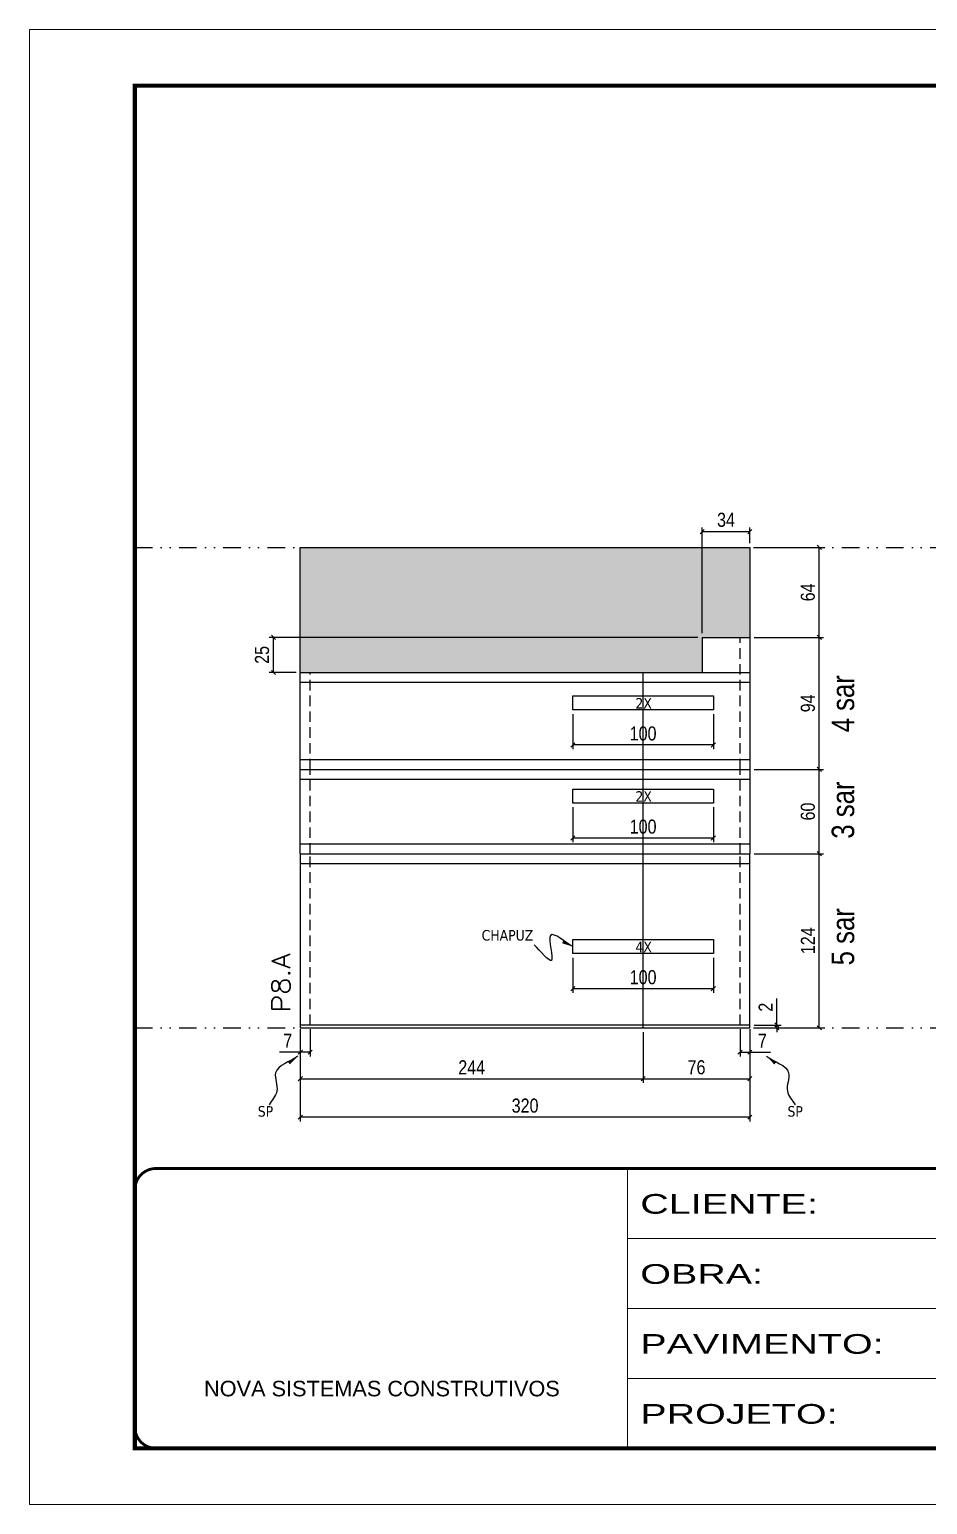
# Model space of a CAD drawing. Extents: x 14400 to 27878, y -21631 to 6985.
# Drawn here: x 19182 to 19821, y 2489 to 3539 of the extents above; entities that cross this region are included whole.
import ezdxf

# ---------------------------------------------------------------- set-up
doc = ezdxf.new("R2010")
doc.units = 0
for name, pattern in [('CONTINUO', [0]), ('DASHED', [0.75, 0.5, -0.25]), ('DIVIDE2', [0.625, 0.25, -0.125, 0, -0.125, 0, -0.125]), ('HIDDEN', [0.375, 0.25, -0.125])]:
    doc.linetypes.add(name, pattern=pattern)
for name, color, linetype in [('COTA', 241, 'Continuous'), ('NOMENCLATURA', 7, 'Continuous'), ('Nível', 160, 'Continuous'), ('Painéis', 200, 'Continuous'), ('SARR_2.2x10', 60, 'Continuous'), ('SARR_2.2x7', 40, 'Continuous'), ('Sarrafo de Pressão', 42, 'HIDDEN'), ('texto', 7, 'Continuous')]:
    doc.layers.add(name, color=color, linetype=linetype)
for name, color, linetype, lineweight in [('Folhas', 255, 'Continuous', 9), ('SARRAFO DE PRESSAO', 251, 'DASHED', 9), ('Texto Seção', 7, 'Continuous', 15)]:
    doc.layers.add(name, color=color, linetype=linetype, lineweight=lineweight)
doc.styles.add('ARIAL', font='arial.ttf')
doc.styles.add('ARIAL_NARROW', font='ARIALN.TTF', dxfattribs={"height": 0.2})
doc.styles.add('COTA TECNICA', font='techl___.ttf', dxfattribs={"height": 10})
doc.styles.add('COTA TECNICA-50', font='techl___.ttf', dxfattribs={"height": 10})
doc.styles.add('REGUA-120', font='ROMANS.shx', dxfattribs={"height": 15})
doc.styles.get("Standard").update_dxf_attribs({"font": 'arial.ttf'})
doc.styles.add('Tecnologia', font='')
doc.styles.get('Tecnologia').set_extended_font_data('Forgotten Futurist')
doc.dimstyles.new('COTA PAINEL-50', dxfattribs={"dimtxt": 10, "dimasz": 3, "dimexe": 3, "dimexo": 3, "dimgap": 3, "dimtad": 1, "dimdec": 1, "dimzin": 12, "dimdsep": 46, "dimtxsty": 'COTA TECNICA-50', "dimblk1": 'OBLIQUE', "dimblk2": 'OBLIQUE', "dimsah": 1, "dimcen": 0.9, "dimclrd": 4, "dimclre": 4, "dimclrt": 240, "dimadec": 1, "dimazin": 3, "dimtfac": 1, "dimtdec": 1, "dimtmove": 0, "dimatfit": 3, "dimfxl": 1, "dimtolj": 1, "dimtzin": 12, "dimarcsym": 0})
doc.dimstyles.new('PAINEL', dxfattribs={"dimtxt": 10, "dimasz": 3, "dimexe": 3, "dimexo": 3, "dimgap": 3, "dimtad": 1, "dimdec": 1, "dimzin": 12, "dimdsep": 46, "dimtxsty": 'COTA TECNICA', "dimblk1": 'OBLIQUE', "dimblk2": 'OBLIQUE', "dimsah": 1, "dimcen": 0.9, "dimclrd": 4, "dimclre": 4, "dimclrt": 240, "dimadec": 1, "dimazin": 3, "dimtfac": 1, "dimtdec": 1, "dimtmove": 0, "dimatfit": 3, "dimfxl": 1, "dimtolj": 1, "dimtzin": 12, "dimarcsym": 0})
doc.dimstyles.get("Standard").update_dxf_attribs({"dimtxt": 0.18, "dimasz": 0.18, "dimexe": 0.18, "dimexo": 0.0625, "dimgap": 0.09, "dimtad": 0, "dimtih": 1, "dimtoh": 1, "dimdec": 4, "dimzin": 0, "dimdsep": 46, "dimtxsty": 'Standard', "dimcen": 0.09, "dimadec": 0, "dimazin": 0, "dimtfac": 1, "dimtdec": 4, "dimtofl": 0, "dimtmove": 0, "dimatfit": 3, "dimfxl": 1, "dimtolj": 1, "dimtzin": 0, "dimarcsym": 0})

# ---------------------------------------------------------------- blocks, each defined once
blk = doc.blocks.new('9999999999')
at = {"color": 30, "linetype": 'CONTINUO'}
for p, q in [((98564.6, 34230.2), (98564.6, 34429.4)), ((98564.6, 34379.6), (99584, 34379.6)), ((98564.6, 34329.8), (99488, 34329.8)), ((98564.6, 34280), (99488, 34280))]:
    blk.add_line(p, q, dxfattribs=at)
at = {"color": 30, "linetype": 'CONTINUO', "const_width": 2}
blk.add_lwpolyline([(99584, 34230.2), (99584, 34414.4, 0.414214), (99569, 34429.4), (98229, 34429.4, 0.414214), (98214, 34414.4), (98214, 34245.2, 0.414214), (98229, 34230.2), (99584, 34230.2)], format="xyb", dxfattribs=at)
at = {"layer": 'Folhas'}
blk.add_lwpolyline([(98139, 34190.2), (99624, 34190.2), (99624, 35240.2), (98139, 35240.2)], close=True, dxfattribs=at)
at = {"layer": 'Folhas', "color": 30, "const_width": 3}
blk.add_lwpolyline([(98214, 34230.2), (99584, 34230.2), (99584, 35200.2), (98214, 35200.2)], close=True, dxfattribs=at)
at = {"color": 7, "linetype": 'Continuous', "ltscale": 5, "style": 'ARIAL'}
blk.add_text('NOVA SISTEMAS CONSTRUTIVOS', height=11.059, dxfattribs=at).set_placement((98263.2, 34267.2))
at = {"layer": 'Folhas', "color": 7, "style": 'Tecnologia', "width": 1.5}
for s, p in [('CLIENTE:', (98573.7, 34397.2)), ('OBRA:', (98573.7, 34347.3)), ('PAVIMENTO:', (98573.7, 34297.5)), ('PROJETO:', (98573.7, 34247.7))]:
    blk.add_text(s, height=14, dxfattribs=at).set_placement(p)
blk = doc.blocks.new('_Oblique')
at = {"color": 0, "linetype": 'ByBlock', "lineweight": -2}
blk.add_line((-0.5, -0.5), (0.5, 0.5), dxfattribs=at)
blk = doc.blocks.new('*D4165')
at = {"layer": 'COTA', "color": 4, "lineweight": -2, "transparency": 16777216}
for p, q in [((19374.7, 2827.3), (19374.7, 2761.7)), ((19694.7, 2827.3), (19694.7, 2761.7)), ((19694.7, 2764.7), (19374.7, 2764.7))]:
    blk.add_line(p, q, dxfattribs=at)
at = {"layer": 'Defpoints', "color": 0, "transparency": 16777216}
for p in [(19374.7, 2830.3), (19694.7, 2830.3), (19374.7, 2764.7)]:
    blk.add_point(p, dxfattribs=at)
at = {"layer": 'COTA', "color": 4, "lineweight": -2, "transparency": 16777216, "xscale": 3, "yscale": 3, "zscale": 3, "rotation": 180}
blk.add_blockref('_Oblique', (19374.7, 2764.7), dxfattribs=at)
at = {"layer": 'COTA', "color": 4, "lineweight": -2, "transparency": 16777216, "xscale": 3, "yscale": 3, "zscale": 3}
blk.add_blockref('_Oblique', (19694.7, 2764.7), dxfattribs=at)
at = {"layer": 'COTA', "color": 240, "transparency": 16777216, "insert": (19534.7, 2772.9), "char_height": 10, "attachment_point": 5, "style": 'COTA TECNICA'}
blk.add_mtext('\\A1;320', dxfattribs=at)
blk = doc.blocks.new('*D4166')
at = {"layer": 'COTA', "color": 4, "lineweight": -2, "transparency": 16777216}
for p, q in [((19687.7, 2827.3), (19687.7, 2808)), ((19694.7, 2825.3), (19694.7, 2808)), ((19687.7, 2811), (19694.7, 2811)), ((19694.7, 2811), (19709.4, 2811))]:
    blk.add_line(p, q, dxfattribs=at)
at = {"layer": 'Defpoints', "color": 0, "transparency": 16777216}
for p in [(19687.7, 2830.3), (19694.7, 2828.3), (19694.7, 2811)]:
    blk.add_point(p, dxfattribs=at)
at = {"layer": 'COTA', "color": 4, "lineweight": -2, "transparency": 16777216, "xscale": 3, "yscale": 3, "zscale": 3, "rotation": 180}
blk.add_blockref('_Oblique', (19687.7, 2811), dxfattribs=at)
at = {"layer": 'COTA', "color": 4, "lineweight": -2, "transparency": 16777216, "xscale": 3, "yscale": 3, "zscale": 3}
blk.add_blockref('_Oblique', (19694.7, 2811), dxfattribs=at)
at = {"layer": 'COTA', "color": 240, "transparency": 16777216, "insert": (19703.6, 2819.1), "char_height": 10, "attachment_point": 5, "style": 'COTA TECNICA-50'}
blk.add_mtext('\\A1;7', dxfattribs=at)
blk = doc.blocks.new('*D4167')
at = {"layer": 'COTA', "color": 4, "lineweight": -2, "transparency": 16777216}
for p, q in [((19374.7, 2825.3), (19374.7, 2808)), ((19381.7, 2827.3), (19381.7, 2808)), ((19374.7, 2811), (19360, 2811)), ((19381.7, 2811), (19374.7, 2811))]:
    blk.add_line(p, q, dxfattribs=at)
at = {"layer": 'Defpoints', "color": 0, "transparency": 16777216}
for p in [(19374.7, 2828.3), (19381.7, 2830.3), (19374.7, 2811)]:
    blk.add_point(p, dxfattribs=at)
at = {"layer": 'COTA', "color": 4, "lineweight": -2, "transparency": 16777216, "xscale": 3, "yscale": 3, "zscale": 3, "rotation": 180}
blk.add_blockref('_Oblique', (19374.7, 2811), dxfattribs=at)
at = {"layer": 'COTA', "color": 4, "lineweight": -2, "transparency": 16777216, "xscale": 3, "yscale": 3, "zscale": 3}
blk.add_blockref('_Oblique', (19381.7, 2811), dxfattribs=at)
at = {"layer": 'COTA', "color": 240, "transparency": 16777216, "insert": (19365.8, 2819.1), "char_height": 10, "attachment_point": 5, "style": 'COTA TECNICA-50'}
blk.add_mtext('\\A1;7', dxfattribs=at)
blk = doc.blocks.new('*D4168')
at = {"layer": 'COTA', "color": 4, "lineweight": -2, "transparency": 16777216}
for p, q in [((19713.9, 2830.3), (19713.9, 2849.1)), ((19697.7, 2830.3), (19716.9, 2830.3)), ((19697.7, 2828.3), (19716.9, 2828.3)), ((19713.9, 2828.3), (19713.9, 2830.3)), ((19713.9, 2828.3), (19713.9, 2825.3))]:
    blk.add_line(p, q, dxfattribs=at)
at = {"layer": 'Defpoints', "color": 0, "transparency": 16777216}
for p in [(19694.7, 2830.3), (19694.7, 2828.3), (19713.9, 2828.3)]:
    blk.add_point(p, dxfattribs=at)
at = {"layer": 'COTA', "color": 4, "lineweight": -2, "transparency": 16777216, "xscale": 3, "yscale": 3, "zscale": 3}
for p, rotation in [((19713.9, 2830.3), 270), ((19713.9, 2828.3), 90)]:
    blk.add_blockref('_Oblique', p, dxfattribs=dict(at, rotation=rotation))
at = {"layer": 'COTA', "color": 240, "transparency": 16777216, "insert": (19705.9, 2843), "char_height": 10, "attachment_point": 5, "rotation": 90, "style": 'COTA TECNICA-50'}
blk.add_mtext('\\A1;2', dxfattribs=at)
blk = doc.blocks.new('*D4169')
at = {"layer": 'COTA', "color": 4, "lineweight": -2, "transparency": 16777216}
for p, q in [((19374.7, 2825.3), (19374.7, 2789.1)), ((19618.7, 2825.3), (19618.7, 2789.1)), ((19374.7, 2792.1), (19618.7, 2792.1))]:
    blk.add_line(p, q, dxfattribs=at)
at = {"layer": 'Defpoints', "color": 0, "transparency": 16777216}
for p in [(19374.7, 2828.3), (19618.7, 2828.3), (19618.7, 2792.1)]:
    blk.add_point(p, dxfattribs=at)
at = {"layer": 'COTA', "color": 4, "lineweight": -2, "transparency": 16777216, "xscale": 3, "yscale": 3, "zscale": 3, "rotation": 180}
blk.add_blockref('_Oblique', (19374.7, 2792.1), dxfattribs=at)
at = {"layer": 'COTA', "color": 4, "lineweight": -2, "transparency": 16777216, "xscale": 3, "yscale": 3, "zscale": 3}
blk.add_blockref('_Oblique', (19618.7, 2792.1), dxfattribs=at)
at = {"layer": 'COTA', "color": 240, "transparency": 16777216, "insert": (19496.7, 2800.2), "char_height": 10, "attachment_point": 5, "style": 'COTA TECNICA'}
blk.add_mtext('\\A1;244', dxfattribs=at)
blk = doc.blocks.new('*D4170')
at = {"layer": 'COTA', "color": 4, "lineweight": -2, "transparency": 16777216}
for p, q in [((19697.7, 2952.3), (19747.1, 2952.3)), ((19744.1, 2828.3), (19744.1, 2952.3)), ((19697.7, 2828.3), (19747.1, 2828.3))]:
    blk.add_line(p, q, dxfattribs=at)
at = {"layer": 'Defpoints', "color": 0, "transparency": 16777216}
for p in [(19694.7, 2952.3), (19744.1, 2952.3), (19694.7, 2828.3)]:
    blk.add_point(p, dxfattribs=at)
at = {"layer": 'COTA', "color": 4, "lineweight": -2, "transparency": 16777216, "xscale": 3, "yscale": 3, "zscale": 3}
for p, rotation in [((19744.1, 2952.3), 90), ((19744.1, 2828.3), 270)]:
    blk.add_blockref('_Oblique', p, dxfattribs=dict(at, rotation=rotation))
at = {"layer": 'COTA', "color": 240, "transparency": 16777216, "insert": (19736, 2890.3), "char_height": 10, "attachment_point": 5, "rotation": 90, "style": 'COTA TECNICA'}
blk.add_mtext('\\A1;124', dxfattribs=at)
blk = doc.blocks.new('*D4171')
at = {"layer": 'COTA', "color": 4, "lineweight": -2, "transparency": 16777216}
for p, q in [((19697.7, 3012.3), (19747.1, 3012.3)), ((19744.1, 2952.3), (19744.1, 3012.3)), ((19697.7, 2952.3), (19747.1, 2952.3))]:
    blk.add_line(p, q, dxfattribs=at)
at = {"layer": 'Defpoints', "color": 0, "transparency": 16777216}
for p in [(19694.7, 3012.3), (19744.1, 3012.3), (19694.7, 2952.3)]:
    blk.add_point(p, dxfattribs=at)
at = {"layer": 'COTA', "color": 4, "lineweight": -2, "transparency": 16777216, "xscale": 3, "yscale": 3, "zscale": 3}
for p, rotation in [((19744.1, 3012.3), 90), ((19744.1, 2952.3), 270)]:
    blk.add_blockref('_Oblique', p, dxfattribs=dict(at, rotation=rotation))
at = {"layer": 'COTA', "color": 240, "transparency": 16777216, "insert": (19736, 2982.3), "char_height": 10, "attachment_point": 5, "rotation": 90, "style": 'COTA TECNICA'}
blk.add_mtext('\\A1;60', dxfattribs=at)
blk = doc.blocks.new('*D4180')
at = {"layer": 'COTA', "color": 4, "lineweight": -2, "transparency": 16777216}
for p, q in [((19697.7, 3170.3), (19747.1, 3170.3)), ((19744.1, 3106.3), (19744.1, 3170.3)), ((19697.7, 3106.3), (19747.1, 3106.3))]:
    blk.add_line(p, q, dxfattribs=at)
at = {"layer": 'Defpoints', "color": 0, "transparency": 16777216}
for p in [(19694.7, 3170.3), (19744.1, 3170.3), (19694.7, 3106.3)]:
    blk.add_point(p, dxfattribs=at)
at = {"layer": 'COTA', "color": 4, "lineweight": -2, "transparency": 16777216, "xscale": 3, "yscale": 3, "zscale": 3}
for p, rotation in [((19744.1, 3170.3), 90), ((19744.1, 3106.3), 270)]:
    blk.add_blockref('_Oblique', p, dxfattribs=dict(at, rotation=rotation))
at = {"layer": 'COTA', "color": 240, "transparency": 16777216, "insert": (19736, 3138.3), "char_height": 10, "attachment_point": 5, "rotation": 90, "style": 'COTA TECNICA'}
blk.add_mtext('\\A1;64', dxfattribs=at)
blk = doc.blocks.new('*D4181')
at = {"layer": 'COTA', "color": 4, "lineweight": -2, "transparency": 16777216}
for p, q in [((19697.7, 3106.3), (19747.1, 3106.3)), ((19744.1, 3012.3), (19744.1, 3106.3)), ((19697.7, 3012.3), (19747.1, 3012.3))]:
    blk.add_line(p, q, dxfattribs=at)
at = {"layer": 'Defpoints', "color": 0, "transparency": 16777216}
for p in [(19694.7, 3106.3), (19744.1, 3106.3), (19694.7, 3012.3)]:
    blk.add_point(p, dxfattribs=at)
at = {"layer": 'COTA', "color": 4, "lineweight": -2, "transparency": 16777216, "xscale": 3, "yscale": 3, "zscale": 3}
for p, rotation in [((19744.1, 3106.3), 90), ((19744.1, 3012.3), 270)]:
    blk.add_blockref('_Oblique', p, dxfattribs=dict(at, rotation=rotation))
at = {"layer": 'COTA', "color": 240, "transparency": 16777216, "insert": (19736, 3059.3), "char_height": 10, "attachment_point": 5, "rotation": 90, "style": 'COTA TECNICA'}
blk.add_mtext('\\A1;94', dxfattribs=at)
blk = doc.blocks.new('*D4182')
at = {"layer": 'COTA', "color": 4, "lineweight": -2, "transparency": 16777216}
for p, q in [((19660.7, 3109.3), (19660.7, 3184.6)), ((19660.7, 3181.6), (19694.7, 3181.6)), ((19694.7, 3173.3), (19694.7, 3184.6))]:
    blk.add_line(p, q, dxfattribs=at)
at = {"layer": 'Defpoints', "color": 0, "transparency": 16777216}
for p in [(19694.7, 3181.6), (19694.7, 3170.3), (19660.7, 3106.3)]:
    blk.add_point(p, dxfattribs=at)
at = {"layer": 'COTA', "color": 4, "lineweight": -2, "transparency": 16777216, "xscale": 3, "yscale": 3, "zscale": 3, "rotation": 180}
blk.add_blockref('_Oblique', (19660.7, 3181.6), dxfattribs=at)
at = {"layer": 'COTA', "color": 4, "lineweight": -2, "transparency": 16777216, "xscale": 3, "yscale": 3, "zscale": 3}
blk.add_blockref('_Oblique', (19694.7, 3181.6), dxfattribs=at)
at = {"layer": 'COTA', "color": 240, "transparency": 16777216, "insert": (19677.7, 3189.9), "char_height": 10, "attachment_point": 5, "style": 'COTA TECNICA'}
blk.add_mtext('\\A1;34', dxfattribs=at)
blk = doc.blocks.new('*D4183')
at = {"layer": 'COTA', "color": 4, "lineweight": -2, "transparency": 16777216}
for p, q in [((19657.7, 3106.3), (19352.6, 3106.3)), ((19355.6, 3081.3), (19355.6, 3106.3)), ((19371.7, 3081.3), (19352.6, 3081.3))]:
    blk.add_line(p, q, dxfattribs=at)
at = {"layer": 'Defpoints', "color": 0, "transparency": 16777216}
for p in [(19355.6, 3106.3), (19660.7, 3106.3), (19374.7, 3081.3)]:
    blk.add_point(p, dxfattribs=at)
at = {"layer": 'COTA', "color": 4, "lineweight": -2, "transparency": 16777216, "xscale": 3, "yscale": 3, "zscale": 3}
for p, rotation in [((19355.6, 3106.3), 90), ((19355.6, 3081.3), 270)]:
    blk.add_blockref('_Oblique', p, dxfattribs=dict(at, rotation=rotation))
at = {"layer": 'COTA', "color": 240, "transparency": 16777216, "insert": (19347.5, 3093.8), "char_height": 10, "attachment_point": 5, "rotation": 90, "style": 'COTA TECNICA'}
blk.add_mtext('\\A1;25', dxfattribs=at)
blk = doc.blocks.new('*D4184')
at = {"layer": 'COTA', "color": 4, "lineweight": -2, "transparency": 16777216}
for p, q in [((19618.7, 2825.3), (19618.7, 2789.1)), ((19694.7, 2825.3), (19694.7, 2789.1)), ((19618.7, 2792.1), (19694.7, 2792.1))]:
    blk.add_line(p, q, dxfattribs=at)
at = {"layer": 'Defpoints', "color": 0, "transparency": 16777216}
for p in [(19618.7, 2828.3), (19694.7, 2828.3), (19694.7, 2792.1)]:
    blk.add_point(p, dxfattribs=at)
at = {"layer": 'COTA', "color": 4, "lineweight": -2, "transparency": 16777216, "xscale": 3, "yscale": 3, "zscale": 3, "rotation": 180}
blk.add_blockref('_Oblique', (19618.7, 2792.1), dxfattribs=at)
at = {"layer": 'COTA', "color": 4, "lineweight": -2, "transparency": 16777216, "xscale": 3, "yscale": 3, "zscale": 3}
blk.add_blockref('_Oblique', (19694.7, 2792.1), dxfattribs=at)
at = {"layer": 'COTA', "color": 240, "transparency": 16777216, "insert": (19656.7, 2800.2), "char_height": 10, "attachment_point": 5, "style": 'COTA TECNICA'}
blk.add_mtext('\\A1;76', dxfattribs=at)
blk = doc.blocks.new('*D4189')
at = {"layer": 'COTA', "color": 4, "linetype": 'ByBlock', "lineweight": -2, "transparency": 16777216}
for p, q in [((19568.7, 2878.1), (19568.7, 2853.2)), ((19668.7, 2878.1), (19668.7, 2853.2)), ((19668.7, 2856.2), (19568.7, 2856.2))]:
    blk.add_line(p, q, dxfattribs=at)
at = {"layer": 'Defpoints', "color": 0, "linetype": 'ByBlock', "transparency": 16777216}
for p in [(19568.7, 2881.1), (19668.7, 2881.1), (19568.7, 2856.2)]:
    blk.add_point(p, dxfattribs=at)
at = {"layer": 'COTA', "color": 4, "linetype": 'ByBlock', "lineweight": -2, "transparency": 16777216, "xscale": 3, "yscale": 3, "zscale": 3, "rotation": 180}
blk.add_blockref('_Oblique', (19568.7, 2856.2), dxfattribs=at)
at = {"layer": 'COTA', "color": 4, "linetype": 'ByBlock', "lineweight": -2, "transparency": 16777216, "xscale": 3, "yscale": 3, "zscale": 3}
blk.add_blockref('_Oblique', (19668.7, 2856.2), dxfattribs=at)
at = {"layer": 'COTA', "color": 240, "linetype": 'ByBlock', "transparency": 16777216, "insert": (19618.7, 2864.3), "char_height": 10, "attachment_point": 5, "style": 'COTA TECNICA'}
blk.add_mtext('\\A1;100', dxfattribs=at)
blk = doc.blocks.new('*D4191')
at = {"layer": 'COTA', "color": 4, "linetype": 'ByBlock', "lineweight": -2, "transparency": 16777216}
for p, q in [((19568.7, 2985.3), (19568.7, 2960.4)), ((19668.7, 2985.3), (19668.7, 2960.4)), ((19668.7, 2963.4), (19568.7, 2963.4))]:
    blk.add_line(p, q, dxfattribs=at)
at = {"layer": 'Defpoints', "color": 0, "linetype": 'ByBlock', "transparency": 16777216}
for p in [(19568.7, 2988.3), (19668.7, 2988.3), (19568.7, 2963.4)]:
    blk.add_point(p, dxfattribs=at)
at = {"layer": 'COTA', "color": 4, "linetype": 'ByBlock', "lineweight": -2, "transparency": 16777216, "xscale": 3, "yscale": 3, "zscale": 3, "rotation": 180}
blk.add_blockref('_Oblique', (19568.7, 2963.4), dxfattribs=at)
at = {"layer": 'COTA', "color": 4, "linetype": 'ByBlock', "lineweight": -2, "transparency": 16777216, "xscale": 3, "yscale": 3, "zscale": 3}
blk.add_blockref('_Oblique', (19668.7, 2963.4), dxfattribs=at)
at = {"layer": 'COTA', "color": 240, "linetype": 'ByBlock', "transparency": 16777216, "insert": (19618.7, 2971.5), "char_height": 10, "attachment_point": 5, "style": 'COTA TECNICA'}
blk.add_mtext('\\A1;100', dxfattribs=at)
blk = doc.blocks.new('*D4193')
at = {"layer": 'COTA', "color": 4, "linetype": 'ByBlock', "lineweight": -2, "transparency": 16777216}
for p, q in [((19568.7, 3051.6), (19568.7, 3026.7)), ((19668.7, 3051.6), (19668.7, 3026.7)), ((19668.7, 3029.7), (19568.7, 3029.7))]:
    blk.add_line(p, q, dxfattribs=at)
at = {"layer": 'Defpoints', "color": 0, "linetype": 'ByBlock', "transparency": 16777216}
for p in [(19568.7, 3054.6), (19668.7, 3054.6), (19568.7, 3029.7)]:
    blk.add_point(p, dxfattribs=at)
at = {"layer": 'COTA', "color": 4, "linetype": 'ByBlock', "lineweight": -2, "transparency": 16777216, "xscale": 3, "yscale": 3, "zscale": 3, "rotation": 180}
blk.add_blockref('_Oblique', (19568.7, 3029.7), dxfattribs=at)
at = {"layer": 'COTA', "color": 4, "linetype": 'ByBlock', "lineweight": -2, "transparency": 16777216, "xscale": 3, "yscale": 3, "zscale": 3}
blk.add_blockref('_Oblique', (19668.7, 3029.7), dxfattribs=at)
at = {"layer": 'COTA', "color": 240, "linetype": 'ByBlock', "transparency": 16777216, "insert": (19618.7, 3037.8), "char_height": 10, "attachment_point": 5, "style": 'COTA TECNICA'}
blk.add_mtext('\\A1;100', dxfattribs=at)

msp = doc.modelspace()

# ---------------------------------------------------------------- hatches: boundary and pattern name
at = {"layer": 'COTA'}
h = msp.add_hatch(dxfattribs=at)
h.set_pattern_fill('AR-CONC', color=256, scale=0.03)
h.set_pattern_definition([(50, (-19.992, 0), (5.4655401, -0.4781726), [0.5715, -6.2865]), (355, (-19.992, 0), (-1.0573026, 5.7317054), [0.4572, -5.0292175]), (100.451445, (-19.5365, -0.04), (4.4082374, 5.2535326), [0.4857003, -5.3427073]), (46.1842, (-19.992, 1.524), (8.1323712, -1.2612698), [0.85725, -9.42975]), (96.635558, (-19.314, 1.419), (7.122124, 7.4227837), [0.7285507, -8.0140682]), (351.18415, (-19.992, 1.524), (7.122124, 7.4227837), [0.685799, -7.543792]), (21, (-19.23, 1.143), (4.5484317, -3.0679559), [0.5715, -6.2865]), (326, (-19.23, 1.143), (1.8540609, 5.525639), [0.4572, -5.0292]), (71.451445, (-18.851, 0.8873), (6.4024926, 2.457683), [0.4857003, -5.3426981]), (37.5, (-19.992, 0), (0.0926581, 2.53665117), [0, -4.96824, 0, -5.1054, 0, -5.04825]), (7.5, (-19.992, 0), (2.00458988, 3.00541724), [0, -2.91084, 0, -4.85394, 0, -1.92405]), (327.5, (-21.6912, 0), (4.06771786, -0.17186232), [0, -1.905, 0, -5.9436, 0, -7.8867]), (317.5, (-22.4532, 0), (4.44387544, 0.7627947), [0, -2.4765, 0, -3.94716, 0, -5.6007])])
h.paths.add_polyline_path([(19374.69, 3170.29), (19374.69, 3081.29), (19660.69, 3081.29), (19660.69, 3106.29), (19694.69, 3106.29), (19694.69, 3170.29)])

# ---------------------------------------------------------------- linework, layer by layer
for p, q in [((19374.69, 3081.29), (19374.69, 3170.29)), ((19374.69, 3170.29), (19694.69, 3170.29)), ((19694.69, 3170.29), (19694.69, 3106.29))]:
    msp.add_line(p, q, dxfattribs=at)
at = {"layer": 'Nível', "color": 4, "linetype": 'DIVIDE2', "ltscale": 50}
for p, q in [((19256.97, 3170.29), (20626.97, 3170.29)), ((19256.97, 2828.29), (20626.97, 2828.29))]:
    msp.add_line(p, q, dxfattribs=at)
at = {"layer": 'Painéis'}
for p, q in [((19660.69, 3106.29), (19660.69, 3081.29)), ((19660.69, 3106.29), (19694.69, 3106.29)), ((19694.69, 3106.29), (19694.69, 2952.29)), ((19374.69, 2952.29), (19374.69, 3081.29)), ((19374.69, 3081.29), (19660.69, 3081.29)), ((19618.69, 2828.29), (19618.69, 3081.29)), ((19374.69, 3012.29), (19694.69, 3012.29)), ((19374.69, 2952.29), (19694.69, 2952.29)), ((19374.69, 2952.29), (19374.69, 2830.29)), ((19694.69, 2830.29), (19694.69, 2952.29))]:
    msp.add_line(p, q, dxfattribs=at)
msp.add_lwpolyline([(19694.69, 2830.29), (19374.69, 2830.29), (19374.69, 2828.29), (19694.69, 2828.29)], close=True, dxfattribs=at)
at = {"layer": 'SARR_2.2x10'}
for points in [[(19568.69, 3064.61), (19668.69, 3064.61), (19668.69, 3054.61), (19568.69, 3054.61)], [(19568.69, 2998.32), (19668.69, 2998.32), (19668.69, 2988.32), (19568.69, 2988.32)], [(19568.69, 2891.13), (19668.69, 2891.13), (19668.69, 2881.13), (19568.69, 2881.13)]]:
    msp.add_lwpolyline(points, close=True, dxfattribs=at)
at = {"layer": 'SARR_2.2x7'}
for p, q in [((19660.69, 3081.29), (19694.69, 3081.29)), ((19374.69, 3074.29), (19618.69, 3074.29)), ((19618.69, 3074.29), (19694.69, 3074.29)), ((19374.69, 3019.29), (19618.69, 3019.29)), ((19618.69, 3019.29), (19694.69, 3019.29)), ((19374.69, 3005.29), (19618.69, 3005.29)), ((19618.69, 3005.29), (19694.69, 3005.29)), ((19374.69, 2959.29), (19618.69, 2959.29)), ((19618.69, 2959.29), (19694.69, 2959.29)), ((19374.69, 2945.29), (19618.69, 2945.29)), ((19618.69, 2945.29), (19694.69, 2945.29))]:
    msp.add_line(p, q, dxfattribs=at)
at = {"layer": 'Sarrafo de Pressão', "ltscale": 30}
for p, q in [((19687.69, 3012.29), (19687.69, 3106.29)), ((19381.69, 3012.29), (19381.69, 3081.29)), ((19381.69, 2952.29), (19381.69, 3012.29)), ((19687.69, 2952.29), (19687.69, 3012.29)), ((19381.69, 2830.29), (19381.69, 2952.29)), ((19687.69, 2830.29), (19687.69, 2952.29))]:
    msp.add_line(p, q, dxfattribs=at)

# ---------------------------------------------------------------- block references
at = {"layer": 'SARRAFO DE PRESSAO', "color": 6, "linetype": 'ByBlock'}
msp.add_blockref('9999999999', (-78957.01, -31701.2), dxfattribs=at)

# ---------------------------------------------------------------- texts
at = {"layer": 'NOMENCLATURA', "style": 'ARIAL_NARROW'}
for s, p in [('4 sar', (19768.93, 3038.65)), ('3 sar', (19768.93, 2962.97)), ('5 sar', (19768.93, 2872.8))]:
    msp.add_text(s, height=16, rotation=90, dxfattribs=at).set_placement(p)
at = {"layer": 'texto', "color": 0, "char_height": 7.5, "attachment_point": 5}
for s, insert in [('{\\fTahoma|b0|i0|c0|p34;\\C4;2X}', (19619.08, 3059.32)), ('{\\fTahoma|b0|i0|c0|p34;\\C4;2X}', (19619.08, 2993.03)), ('{\\fTahoma|b0|i0|c0|p34;\\C4;CHAPUZ}', (19522.14, 2894.14)), ('{\\fTahoma|b0|i0|c0|p34;\\C4;4X}', (19619.08, 2885.84)), ('{\\fTahoma|b0|i0|c0|p34;\\C4;SP}', (19349.91, 2768.79)), ('{\\fTahoma|b0|i0|c0|p34;\\C4;SP}', (19726.94, 2768.79))]:
    msp.add_mtext(s, dxfattribs=dict(at, insert=insert))
at = {"layer": 'Texto Seção', "style": 'REGUA-120', "width": 1.1}
msp.add_text('P8.A', height=13, rotation=90, dxfattribs=at).set_placement((19367.44, 2839.05))

# ---------------------------------------------------------------- dimensions: what is measured, and where the dimension line sits
at = {"layer": 'COTA'}
for base, p1, p2, dimstyle, picture, middle in [((19694.69, 3181.65), (19660.69, 3106.29), (19694.69, 3170.29), 'PAINEL', '*D4182', (19677.69, 3189.87)), ((19618.69, 2792.11), (19374.69, 2828.29), (19618.69, 2828.29), 'PAINEL', '*D4169', (19496.69, 2800.18)), ((19694.69, 2792.11), (19618.69, 2828.29), (19694.69, 2828.29), 'PAINEL', '*D4184', (19656.69, 2800.21)), ((19694.69, 2811.04), (19687.69, 2830.29), (19694.69, 2828.29), 'COTA PAINEL-50', '*D4166', (19703.56, 2819.12))]:
    dim = msp.add_linear_dim(base=base, p1=p1, p2=p2, dimstyle=dimstyle, dxfattribs=at)
    dim.commit()
    dim.dimension.update_dxf_attribs({"geometry": picture, "text_midpoint": middle})
for base, p1, p2, angle, dimstyle, picture, middle in [((19744.06, 3170.29), (19694.69, 3106.29), (19694.69, 3170.29), 90, 'PAINEL', '*D4180', (19735.95, 3138.29)), ((19355.63, 3106.29), (19374.69, 3081.29), (19660.69, 3106.29), 90, 'PAINEL', '*D4183', (19347.52, 3093.79)), ((19744.06, 3106.29), (19694.69, 3012.29), (19694.69, 3106.29), 90, 'PAINEL', '*D4181', (19735.95, 3059.29)), ((19744.06, 3012.29), (19694.69, 2952.29), (19694.69, 3012.29), 90, 'PAINEL', '*D4171', (19735.95, 2982.29)), ((19744.06, 2952.29), (19694.69, 2828.29), (19694.69, 2952.29), 90, 'PAINEL', '*D4170', (19735.98, 2890.29)), ((19374.69, 2811.04), (19381.69, 2830.29), (19374.69, 2828.29), 180, 'COTA PAINEL-50', '*D4167', (19365.82, 2819.12))]:
    dim = msp.add_linear_dim(base=base, p1=p1, p2=p2, angle=angle, dimstyle=dimstyle, dxfattribs=at)
    dim.commit()
    dim.dimension.update_dxf_attribs({"geometry": picture, "text_midpoint": middle})
at = {"layer": 'COTA', "linetype": 'ByBlock'}
for base, p1, p2, picture, middle in [((19568.69, 3029.68), (19668.69, 3054.61), (19568.69, 3054.61), '*D4193', (19618.69, 3037.78)), ((19568.69, 2963.4), (19668.69, 2988.32), (19568.69, 2988.32), '*D4191', (19618.69, 2971.5)), ((19568.69, 2856.2), (19668.69, 2881.13), (19568.69, 2881.13), '*D4189', (19618.69, 2864.3))]:
    dim = msp.add_linear_dim(base=base, p1=p1, p2=p2, dimstyle='PAINEL', dxfattribs=at)
    dim.commit()
    dim.dimension.update_dxf_attribs({"geometry": picture, "text_midpoint": middle})
at = {"layer": 'COTA'}
dim = msp.add_linear_dim(base=(19713.95, 2828.29), p1=(19694.69, 2830.29), p2=(19694.69, 2828.29), angle=90, dimstyle='COTA PAINEL-50', dxfattribs=at)
dim.commit()
dim.dimension.update_dxf_attribs({"geometry": '*D4168', "text_midpoint": (19713.95, 2843.03), "dimtype": 160})
dim = msp.add_linear_dim(base=(19374.69, 2764.67), p1=(19694.69, 2830.29), p2=(19374.69, 2830.29), angle=180, dimstyle='PAINEL', override={"dimarcsym": 2}, dxfattribs=at)
dim.commit()
dim.dimension.update_dxf_attribs({"geometry": '*D4165', "text_midpoint": (19534.69, 2772.89)})

# ---------------------------------------------------------------- leaders
at = {"layer": 'COTA', "path_type": 1}
for points in [[(19568.69, 2886.13), (19552.9, 2894.14), (19553.49, 2876.27), (19541.06, 2887.41)], [(19372.86, 2808.1), (19357.08, 2796.27), (19358, 2783.26), (19352.45, 2773.48)], [(19706.52, 2808.1), (19722.3, 2796.27), (19721.38, 2783.26), (19726.93, 2773.48)]]:
    msp.add_leader(points, dimstyle='Standard', override={"dimasz": 8}, dxfattribs=at)

doc.saveas('drawing.dxf')
